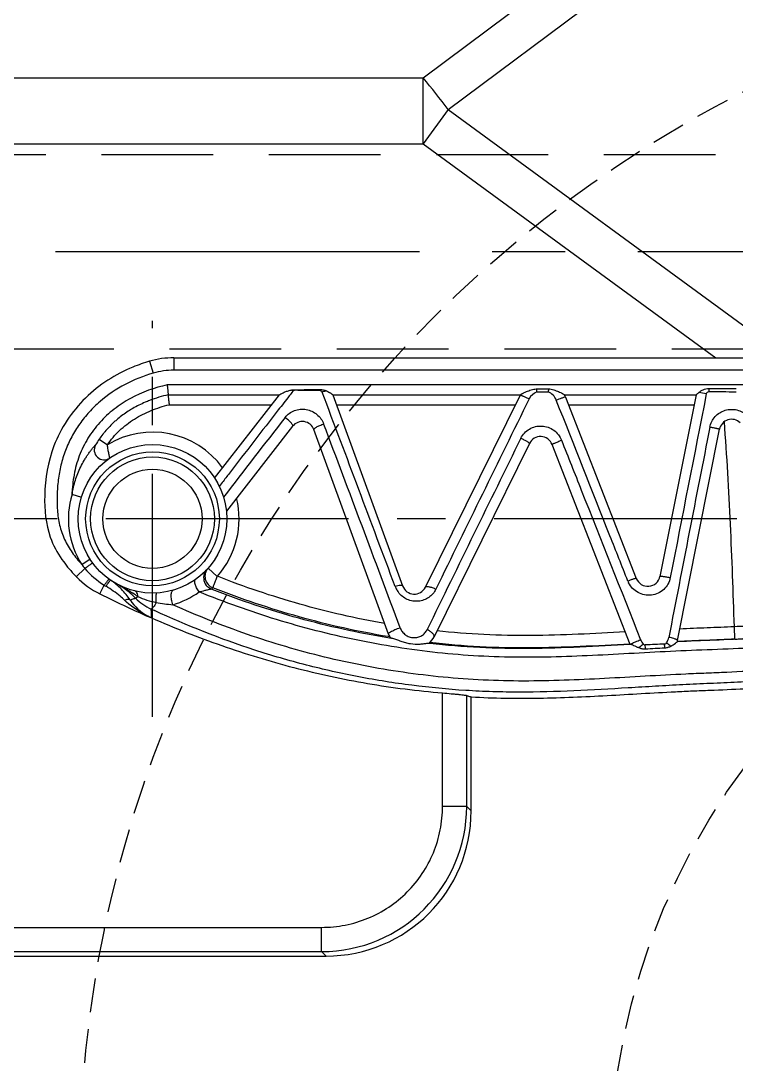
# Model space of a CAD drawing. Header units: millimetres. Extents: x 29875 to 31218, y -21313 to -20364.
# Drawn here: x 30922.13 to 30951.6, y -20612.69 to -20569.74 of the extents above; entities that cross this region are included whole.
import ezdxf

# ---------------------------------------------------------------- set-up
doc = ezdxf.new("R2010")
doc.units = ezdxf.units.MM
doc.header["$LTSCALE"] = 8
doc.linetypes.add('CENTER', pattern=[2, 1.25, -0.25, 0.25, -0.25])
doc.linetypes.add('HIDDEN', pattern=[0.375, 0.25, -0.125])
for name, color, linetype in [('Cav-cor', 30, 'Continuous'), ('CL', 1, 'Continuous'), ('WT', 4, 'Continuous')]:
    doc.layers.add(name, color=color, linetype=linetype)

msp = doc.modelspace()

# ---------------------------------------------------------------- linework, layer by layer
at = {"color": 8, "linetype": 'HIDDEN', "ltscale": 0.7}
for radius in [50, 28.15]:
    msp.add_circle((30974.553, -20617.239), radius, dxfattribs=at)
at = {"layer": 'Cav-cor', "color": 241}
for p, q in [((30938.712, -20572.08), (30951.173, -20562.769)), ((30939.738, -20573.39), (30953.257, -20563.288)), ((30912.392, -20572.08), (30938.712, -20572.08)), ((30938.712, -20574.793), (30938.712, -20572.08)), ((30939.738, -20573.39), (30938.712, -20574.793)), ((30939.738, -20573.39), (30953.695, -20583.595)), ((30911.425, -20574.793), (30938.712, -20574.793)), ((30938.712, -20574.793), (30950.769, -20583.609)), ((30927.436, -20583.751), (30927.579, -20584.24)), ((30928.434, -20583.609), (30928.434, -20584.119)), ((30928.434, -20583.609), (30953.359, -20583.609)), ((30953.359, -20584.119), (30928.434, -20584.119)), ((30953.359, -20584.725), (30928.16, -20584.725)), ((30933.416, -20584.924), (30933.417, -20584.948)), ((30934.445, -20584.916), (30934.445, -20584.958)), ((30943.364, -20584.885), (30943.877, -20584.884)), ((30943.389, -20585.01), (30943.851, -20585.011)), ((30950.473, -20584.874), (30950.473, -20585.016)), ((30950.473, -20584.874), (30951.603, -20584.874)), ((30928.194, -20585.135), (30932.782, -20585.135)), ((30928.238, -20585.543), (30932.464, -20585.543)), ((30930.112, -20588.561), (30932.782, -20585.135)), ((30934.987, -20585.135), (30937.859, -20593.004)), ((30934.987, -20585.135), (30942.712, -20585.135)), ((30935.136, -20585.543), (30942.51, -20585.543)), ((30938.796, -20593.055), (30942.712, -20585.135)), ((30944.531, -20585.135), (30949.95, -20585.135)), ((30944.571, -20585.226), (30947.489, -20592.694)), ((30944.695, -20585.543), (30949.869, -20585.543)), ((30949.95, -20585.135), (30948.464, -20592.607)), ((30933.326, -20586.429), (30930.597, -20589.93)), ((30937.281, -20594.99), (30934.207, -20586.567)), ((30949.188, -20595.242), (30950.916, -20586.553)), ((30925.208, -20587.193), (30925.208, -20587.193)), ((30925.358, -20586.959), (30925.693, -20587.191)), ((30943.087, -20587.137), (30939.154, -20595.092)), ((30947.236, -20595.409), (30944.019, -20587.177)), ((30924.235, -20589.227), (30924.626, -20589.346)), ((30924.635, -20592.113), (30924.978, -20591.892)), ((30924.414, -20592.623), (30924.767, -20592.28)), ((30930.223, -20592.608), (30929.842, -20592.269)), ((30924.414, -20592.623), (30924.417, -20592.625)), ((30925.387, -20593.331), (30925.564, -20592.973)), ((30930.014, -20593.153), (30929.984, -20593.142)), ((30927.413, -20594.277), (30927.509, -20594.319)), ((30951.553, -20595.194), (30951.529, -20594.684)), ((30937.321, -20595.147), (30937.253, -20595.136)), ((30937.329, -20595.101), (30937.262, -20595.09)), ((30937.353, -20595.152), (30937.321, -20595.147)), ((30938.954, -20595.37), (30938.931, -20595.368)), ((30938.948, -20595.369), (30938.931, -20595.368)), ((30938.984, -20595.374), (30938.954, -20595.37)), ((30947.25, -20595.41), (30947.236, -20595.411)), ((30939.504, -20602.079), (30939.504, -20597.407)), ((30940.5, -20602.079), (30940.5, -20597.511)), ((30940.683, -20602.261), (30940.683, -20597.57)), ((30940.5, -20602.079), (30939.504, -20602.079)), ((30940.5, -20602.079), (30940.683, -20602.261)), ((30917.402, -20607.06), (30934.523, -20607.06)), ((30934.523, -20608.056), (30934.523, -20607.06)), ((30917.22, -20608.239), (30934.705, -20608.239)), ((30917.402, -20608.056), (30934.523, -20608.056)), ((30934.523, -20608.056), (30934.705, -20608.239))]:
    msp.add_line(p, q, dxfattribs=at)
for radius in [3.06, 2.754, 2.55, 2.04]:
    msp.add_circle((30927.553, -20590.239), radius, dxfattribs=at)
for centre, radius, start, end in [((30893.002, -20608.933), 58.716, 37.25307, 38.87686), ((30928.434, -20587.179), 3.57, 90, 106.2209), ((30928.434, -20587.179), 3.06, 90, 106.2209), ((30932.202, -20586.53), 1.916, 53.6827, 56.281), ((29118.223, -21272.753), 1942.16, 20.486338, 20.73858), ((30943.614, -20585.57), 0.603, 111.9275, 153.7103), ((30943.617, -20585.583), 0.618, 21.6436, 67.7983), ((33096.441, -21009.989), 2187.725, 168.801069, 169.002823), ((30944.728, -20613.282), 28.744, 78.6746, 79.2966), ((30950.473, -20585.118), 0.102, 89.8534, 168.7879), ((30949.732, -21116.135), 531.12, 89.79828, 89.92011), ((30929.186, -20589.935), 4.894, 113.29, 119.9553), ((30929.285, -20590.155), 5.135, 111.1275, 113.3265), ((30929.361, -20590.361), 5.355, 102.5952, 111.0984), ((32755.88, -21479.905), 2021.529, 153.734106, 153.981415), ((30943.621, -20585.597), 1.02, 21.34, 26.9212), ((30928.941, -20589.531), 4.421, 122.7245, 129.6243), ((30929.065, -20589.719), 4.646, 119.9898, 122.7573), ((31308.357, -20878.476), 476.21, 142.07079, 142.46684), ((30928.747, -20589.3), 4.119, 131.6867, 140.1505), ((30928.825, -20589.387), 4.236, 129.6605, 131.6989), ((31323.977, -20890.649), 495.601, 142.07896, 142.55886), ((30933.728, -20586.742), 0.51, 20.05, 142.07), ((29292.202, -21207.699), 1756.014, 20.430482, 20.723025), ((30951.416, -20586.652), 0.51, 45.7, 168.75), ((30928.722, -20589.28), 4.087, 141.8913, 145.4056), ((30928.738, -20589.292), 4.107, 140.154, 141.8932), ((30927.553, -20590.239), 3.57, 36.0076, 121.3831), ((32814.781, -20955.091), 1900.357, 168.815112, 169.080896), ((30925.559, -20587.401), 0.408, 149.343, 305.0889), ((30928.682, -20589.253), 4.039, 145.4034, 149.3383), ((32672.07, -21438.964), 1927.846, 153.770647, 154.03125), ((30943.544, -20587.363), 0.51, 21.34, 153.69), ((30927.553, -20590.239), 3.468, 163.0342, 212.7137), ((30927.553, -20590.239), 3.57, 318.4637, 13.7874), ((30928.024, -20589.566), 4.239, 216.9173, 219.7904), ((30927.299, -20590.171), 3.296, 219.7807, 238.2367), ((30930.224, -20592.607), 0.51, 138.4428, 248.686), ((30926.974, -20590.131), 3.572, 224.2899, 243.6552), ((30930.17, -20592.667), 0.51, 159.4677, 226.3276), ((30947.997, -20592.462), 0.921, 201.6433, 206.2101), ((30947.964, -20592.508), 0.51, 201.34, 348.75), ((30928.592, -20588.053), 5.777, 238.3895, 239.2307), ((30927.374, -20590.298), 3.622, 286.3129, 305.416), ((30927.396, -20590.719), 3.545, 316.8871, 318.1886), ((30938.427, -20592.702), 0.933, 200.4966, 206.9464), ((30938.431, -20592.699), 0.938, 206.9581, 217.1081), ((30938.338, -20592.829), 0.51, 200.05, 333.69), ((30947.079, -20549.545), 48.865, 243.6482, 245.0897), ((30928.347, -20592.438), 2.059, 213.6071, 241.1622), ((30924.455, -20595.866), 3.367, 46.4293, 48.2269), ((30924.418, -20595.905), 3.421, 44.5405, 46.4293), ((30928.401, -20591.982), 2.169, 224.5982, 245.4109), ((30928.164, -20590.987), 2.733, 243.6679, 260.2974), ((30928.777, -20588.363), 5.425, 258.5838, 265.9173), ((30945.995, -20551.874), 46.296, 245.0921, 246.3358), ((30944.516, -20557.448), 40.278, 245.0074, 245.2222), ((30938.239, -20594.64), 1.02, 200.05, 209.8063), ((30938.239, -20594.64), 1.02, 314.4618, 333.69), ((30961.281, -20610.82), 20.501, 131.2079, 131.871), ((30961.045, -20860.733), 265.629, 92.67389, 92.84575), ((30944.633, -20595.66), 3.232, 0.9574, 4.0647), ((30945.159, -20595.621), 3.502, 0.9314, 3.7391), ((30947.828, -20593.63), 2.148, 300.1293, 306.3306), ((30948.187, -20595.043), 1.02, 345.1447, 348.75), ((30949.887, -20558.123), 37.108, 272.5732, 273.6636), ((30960.971, -20836.169), 240.92, 92.92917, 93.11853), ((30934.521, -20602.077), 5.978, 270.0138, 359.9862)]:
    msp.add_arc(centre, radius, start, end, dxfattribs=at)
msp.add_ellipse((30934.66, -20602.216), major_axis=(4.275, -4.275), ratio=0.992433, start_param=-0.7816, end_param=0.7816, dxfattribs=at)
for points, knots in [([(30966.608, -20570.77), (30966.672, -20571.344), (30966.766, -20572.495), (30966.8, -20574.227), (30966.736, -20575.958), (30966.523, -20578.258), (30966.111, -20580.535), (30965.51, -20582.765), (30964.962, -20584.409), (30964.316, -20586.017), (30963.326, -20588.102), (30962.112, -20590.081), (30960.61, -20591.838), (30959.336, -20593.017), (30957.928, -20594.03), (30956.637, -20594.689), (30955.546, -20595.068), (30954.705, -20595.274), (30953.851, -20595.414), (30952.705, -20595.537), (30951.268, -20595.605), (30949.544, -20595.664), (30947.826, -20595.754), (30946.112, -20595.85), (30944.402, -20595.925), (30942.695, -20595.953), (30940.991, -20595.903), (30939.296, -20595.764), (30937.613, -20595.541), (30935.388, -20595.139), (30932.649, -20594.435), (30930.52, -20593.674), (30929.473, -20593.25)], [0, 0, 0, 0, 0.031464, 0.062928, 0.094391, 0.125854, 0.188756, 0.220222, 0.251687, 0.283153, 0.314617, 0.377481, 0.408939, 0.440392, 0.471837, 0.50326, 0.518978, 0.534693, 0.550404, 0.56611, 0.597496, 0.628835, 0.660105, 0.691294, 0.722397, 0.753415, 0.78436, 0.815246, 0.846086, 0.876891, 0.938435, 1, 1, 1, 1]), ([(30967.563, -20574.609), (30967.537, -20575.737), (30967.363, -20577.991), (30966.853, -20580.77), (30966.271, -20582.951), (30965.746, -20584.56), (30965.131, -20586.138), (30964.194, -20588.191), (30963.061, -20590.153), (30961.674, -20591.936), (30960.5, -20593.159), (30959.197, -20594.244), (30957.769, -20595.159), (30956.48, -20595.742), (30955.4, -20596.069), (30954.299, -20596.308), (30952.9, -20596.478), (30951.495, -20596.552), (30950.373, -20596.596), (30949.252, -20596.643), (30947.855, -20596.721), (30946.182, -20596.818), (30944.513, -20596.896), (30942.847, -20596.929), (30940.632, -20596.88), (30937.879, -20596.611), (30934.626, -20595.98), (30931.449, -20595.045), (30929.398, -20594.227), (30928.391, -20593.775)], [0, 0, 0, 0, 0.062999, 0.125991, 0.157498, 0.189003, 0.220508, 0.252013, 0.314971, 0.346471, 0.377967, 0.409458, 0.440938, 0.472396, 0.488131, 0.503861, 0.535294, 0.566697, 0.58238, 0.598047, 0.629325, 0.660518, 0.691624, 0.722643, 0.753587, 0.815288, 0.876848, 0.938381, 1, 1, 1, 1]), ([(30927.436, -20583.751), (30927.201, -20583.819), (30926.23, -20584.159), (30924.672, -20585.15), (30923.376, -20587.098), (30923.033, -20589.155), (30923.182, -20590.809), (30923.623, -20591.626), (30923.823, -20591.914)], [0, 0, 0, 0, 0.070791, 0.297529, 0.527961, 0.729836, 0.89861, 1, 1, 1, 1]), ([(30927.579, -20584.24), (30927.18, -20584.357), (30926.402, -20584.668), (30925.532, -20585.254), (30924.935, -20585.835), (30924.543, -20586.323), (30924.213, -20586.854), (30923.953, -20587.423), (30923.77, -20588.021), (30923.659, -20588.636), (30923.613, -20589.259), (30923.622, -20589.884), (30923.694, -20590.4), (30923.808, -20590.801), (30923.966, -20591.186), (30924.232, -20591.636), (30924.495, -20591.959), (30924.635, -20592.113)], [0, 0, 0, 0, 0.124998, 0.249932, 0.312489, 0.375028, 0.437565, 0.500078, 0.562589, 0.625091, 0.687591, 0.750084, 0.812549, 0.843803, 0.875057, 0.937513, 1, 1, 1, 1]), ([(30928.16, -20584.725), (30927.635, -20584.838), (30926.861, -20585.115), (30925.957, -20585.706), (30925.361, -20586.258), (30924.874, -20586.908), (30924.574, -20587.516), (30924.406, -20588.028), (30924.287, -20588.554), (30924.246, -20588.958), (30924.236, -20589.227)], [0, 0, 0, 0, 0.249631, 0.374741, 0.499833, 0.62489, 0.749898, 0.812459, 0.874998, 1, 1, 1, 1]), ([(30928.157, -20584.725), (30928.16, -20584.752), (30928.166, -20584.803), (30928.175, -20584.878), (30928.182, -20584.948), (30928.188, -20585.008), (30928.192, -20585.053), (30928.196, -20585.083), (30928.198, -20585.1), (30928.2, -20585.113), (30928.202, -20585.124), (30928.203, -20585.129), (30928.203, -20585.133), (30928.202, -20585.133)], [0, 0, 0, 0, 0.192964, 0.379493, 0.551482, 0.702535, 0.826981, 0.877815, 0.920379, 0.954209, 0.978922, 0.994135, 1, 1, 1, 1]), ([(30933.337, -20584.986), (30933.287, -20585.051), (30933.086, -20585.307), (30932.886, -20585.564), (30932.736, -20585.756)], [0, 0, 0, 0, 0.251007, 1, 1, 1, 1]), ([(30932.786, -20585.13), (30932.788, -20585.127), (30932.796, -20585.122), (30932.81, -20585.112), (30932.83, -20585.101), (30932.864, -20585.082), (30932.913, -20585.058), (30932.976, -20585.03), (30933.044, -20585.002), (30933.14, -20584.968), (30933.215, -20584.946), (30933.266, -20584.936)], [0, 0, 0, 0, 0.020054, 0.054216, 0.099454, 0.153047, 0.275961, 0.411311, 0.553629, 0.70009, 1, 1, 1, 1]), ([(30933.417, -20584.948), (30933.401, -20584.948), (30933.371, -20584.955), (30933.346, -20584.974), (30933.337, -20584.986)], [0, 0, 0, 0, 0.502495, 1, 1, 1, 1]), ([(30934.445, -20584.917), (30934.494, -20584.916), (30934.59, -20584.922), (30934.682, -20584.952), (30934.725, -20584.972)], [0, 0, 0, 0, 0.505204, 1, 1, 1, 1]), ([(30934.542, -20585.025), (30934.535, -20585.006), (30934.508, -20584.971), (30934.466, -20584.958), (30934.445, -20584.958)], [0, 0, 0, 0, 0.497333, 1, 1, 1, 1]), ([(30934.725, -20584.972), (30934.71, -20584.975), (30934.649, -20584.99), (30934.588, -20585.009), (30934.542, -20585.025)], [0, 0, 0, 0, 0.233493, 1, 1, 1, 1]), ([(30934.725, -20584.972), (30934.757, -20584.986), (30934.803, -20585.01), (30934.861, -20585.045), (30934.9, -20585.069), (30934.933, -20585.091), (30934.957, -20585.108), (30934.971, -20585.119), (30934.979, -20585.125), (30934.984, -20585.129), (30934.986, -20585.132), (30934.987, -20585.133)], [0, 0, 0, 0, 0.344563, 0.505812, 0.654947, 0.787098, 0.894558, 0.936025, 0.967922, 0.989469, 1, 1, 1, 1]), ([(30942.713, -20585.133), (30942.713, -20585.133), (30942.715, -20585.132), (30942.719, -20585.128), (30942.726, -20585.124), (30942.739, -20585.115), (30942.761, -20585.102), (30942.793, -20585.084), (30942.829, -20585.064), (30942.884, -20585.035), (30942.959, -20585), (30943.054, -20584.962), (30943.189, -20584.918), (30943.294, -20584.896), (30943.364, -20584.885)], [0, 0, 0, 0, 0.002695, 0.009925, 0.021427, 0.03694, 0.078704, 0.13162, 0.191838, 0.257042, 0.397022, 0.544182, 0.694781, 1, 1, 1, 1]), ([(30943.364, -20584.885), (30943.368, -20584.906), (30943.373, -20584.948), (30943.385, -20584.989), (30943.389, -20585.01)], [0, 0, 0, 0, 0.491983, 1, 1, 1, 1]), ([(30943.877, -20584.884), (30943.873, -20584.905), (30943.867, -20584.948), (30943.856, -20584.99), (30943.852, -20585.011)], [0, 0, 0, 0, 0.4919, 1, 1, 1, 1]), ([(30943.877, -20584.884), (30943.947, -20584.895), (30944.052, -20584.917), (30944.187, -20584.962), (30944.282, -20585), (30944.357, -20585.035), (30944.412, -20585.064), (30944.449, -20585.084), (30944.48, -20585.102), (30944.502, -20585.115), (30944.516, -20585.124), (30944.523, -20585.128), (30944.527, -20585.132), (30944.529, -20585.133), (30944.53, -20585.133)], [0, 0, 0, 0, 0.305, 0.455474, 0.602485, 0.742333, 0.807495, 0.867677, 0.920614, 0.962558, 0.97823, 0.989897, 0.997254, 1, 1, 1, 1]), ([(30949.951, -20585.133), (30949.951, -20585.132), (30949.955, -20585.13), (30949.961, -20585.124), (30949.972, -20585.116), (30949.986, -20585.104), (30950.003, -20585.09), (30950.03, -20585.068), (30950.052, -20585.05), (30950.067, -20585.038)], [0, 0, 0, 0, 0.02204, 0.081866, 0.175409, 0.298397, 0.446378, 0.615008, 1, 1, 1, 1]), ([(30950.067, -20585.038), (30950.122, -20584.994), (30950.246, -20584.91), (30950.396, -20584.874), (30950.473, -20584.874)], [0, 0, 0, 0, 0.478814, 1, 1, 1, 1]), ([(30925.693, -20587.191), (30925.84, -20586.979), (30926.179, -20586.584), (30926.798, -20586.11), (30927.492, -20585.759), (30927.987, -20585.602), (30928.238, -20585.543)], [0, 0, 0, 0, 0.249867, 0.499822, 0.749867, 1, 1, 1, 1]), ([(30928.194, -20585.135), (30928.193, -20585.135), (30928.193, -20585.139), (30928.194, -20585.145), (30928.195, -20585.155), (30928.197, -20585.168), (30928.2, -20585.186), (30928.203, -20585.215), (30928.207, -20585.26), (30928.214, -20585.321), (30928.222, -20585.39), (30928.231, -20585.465), (30928.237, -20585.517), (30928.24, -20585.543)], [0, 0, 0, 0, 0.005899, 0.021078, 0.045736, 0.079532, 0.122094, 0.172948, 0.297452, 0.448548, 0.620555, 0.807065, 1, 1, 1, 1]), ([(30942.707, -20585.145), (30942.707, -20585.144), (30942.711, -20585.144), (30942.716, -20585.145), (30942.726, -20585.147), (30942.745, -20585.153), (30942.776, -20585.165), (30942.802, -20585.176), (30942.817, -20585.183)], [0, 0, 0, 0, 0.0238, 0.075182, 0.156893, 0.268986, 0.581168, 1, 1, 1, 1]), ([(30942.817, -20585.183), (30942.836, -20585.191), (30942.922, -20585.229), (30943.007, -20585.27), (30943.073, -20585.302)], [0, 0, 0, 0, 0.213431, 1, 1, 1, 1]), ([(30944.458, -20585.257), (30944.439, -20585.263), (30944.35, -20585.295), (30944.261, -20585.328), (30944.192, -20585.355)], [0, 0, 0, 0, 0.213567, 1, 1, 1, 1]), ([(30947.141, -20592.802), (30946.895, -20592.182), (30945.911, -20589.7), (30944.928, -20587.217), (30944.192, -20585.355)], [0, 0, 0, 0, 0.249897, 1, 1, 1, 1]), ([(30944.54, -20585.231), (30944.535, -20585.232), (30944.507, -20585.24), (30944.48, -20585.249), (30944.458, -20585.257)], [0, 0, 0, 0, 0.193989, 1, 1, 1, 1]), ([(30944.571, -20585.226), (30944.571, -20585.225), (30944.567, -20585.225), (30944.562, -20585.226), (30944.552, -20585.228), (30944.545, -20585.229), (30944.54, -20585.231)], [0, 0, 0, 0, 0.081595, 0.271964, 0.578289, 1, 1, 1, 1]), ([(30933.018, -20586.065), (30933.067, -20586.002), (30933.184, -20585.888), (30933.4, -20585.771), (30933.641, -20585.716), (30933.888, -20585.727), (30934.125, -20585.802), (30934.333, -20585.934), (30934.5, -20586.113), (30934.577, -20586.257), (30934.605, -20586.332)], [0, 0, 0, 0, 0.12314, 0.247842, 0.373658, 0.499927, 0.626022, 0.751514, 0.876194, 1, 1, 1, 1]), ([(30950.518, -20586.468), (30950.534, -20586.387), (30950.588, -20586.23), (30950.728, -20586.025), (30950.918, -20585.865), (30951.143, -20585.761), (30951.389, -20585.72), (30951.636, -20585.746), (30951.867, -20585.836), (30952, -20585.935), (30952.059, -20585.993)], [0, 0, 0, 0, 0.124917, 0.249886, 0.374914, 0.499986, 0.625055, 0.750082, 0.875062, 1, 1, 1, 1]), ([(30933.326, -20586.429), (30933.337, -20586.414), (30933.324, -20586.372), (30933.297, -20586.328), (30933.259, -20586.279), (30933.21, -20586.227), (30933.131, -20586.152), (30933.065, -20586.098), (30933.018, -20586.065)], [0, 0, 0, 0, 0.112404, 0.21037, 0.335296, 0.483093, 0.647983, 1, 1, 1, 1]), ([(30934.207, -20586.567), (30934.205, -20586.561), (30934.21, -20586.542), (30934.232, -20586.518), (30934.267, -20586.49), (30934.316, -20586.458), (30934.378, -20586.425), (30934.474, -20586.38), (30934.552, -20586.35), (30934.605, -20586.332)], [0, 0, 0, 0, 0.041878, 0.108328, 0.204693, 0.328972, 0.476977, 0.642944, 1, 1, 1, 1]), ([(30951.529, -20594.684), (30951.485, -20593.276), (30951.38, -20590.459), (30951.223, -20587.644), (30951.117, -20586.239)], [0, 0, 0, 0, 0.500003, 1, 1, 1, 1]), ([(30942.73, -20586.923), (30942.769, -20586.844), (30942.871, -20586.697), (30943.08, -20586.53), (30943.328, -20586.431), (30943.595, -20586.407), (30943.857, -20586.459), (30944.094, -20586.582), (30944.286, -20586.767), (30944.375, -20586.922), (30944.407, -20587.003)], [0, 0, 0, 0, 0.12489, 0.249963, 0.375101, 0.500248, 0.625338, 0.750338, 0.87523, 1, 1, 1, 1]), ([(30950.916, -20586.553), (30950.916, -20586.552), (30950.912, -20586.551), (30950.908, -20586.549), (30950.898, -20586.547), (30950.885, -20586.544), (30950.869, -20586.54), (30950.84, -20586.534), (30950.797, -20586.525), (30950.737, -20586.512), (30950.669, -20586.498), (30950.595, -20586.483), (30950.544, -20586.473), (30950.518, -20586.468)], [0, 0, 0, 0, 0.005029, 0.019501, 0.043331, 0.076354, 0.118334, 0.168792, 0.292994, 0.444379, 0.617273, 0.805255, 1, 1, 1, 1]), ([(30924.236, -20589.227), (30924.252, -20589.129), (30924.292, -20588.934), (30924.373, -20588.647), (30924.473, -20588.366), (30924.593, -20588.095), (30924.71, -20587.877), (30924.813, -20587.71), (30924.893, -20587.588), (30924.978, -20587.471), (30925.05, -20587.378), (30925.108, -20587.307), (30925.144, -20587.265), (30925.17, -20587.236), (30925.189, -20587.213), (30925.196, -20587.207), (30925.209, -20587.19), (30925.208, -20587.193)], [0, 0, 0, 0, 0.130492, 0.260944, 0.391265, 0.521288, 0.650741, 0.715113, 0.779067, 0.842323, 0.904217, 0.934134, 0.962554, 0.975688, 0.987388, 0.996306, 1, 1, 1, 1]), ([(30925.794, -20587.735), (30925.793, -20587.735), (30925.793, -20587.733), (30925.792, -20587.732), (30925.79, -20587.729), (30925.787, -20587.722), (30925.784, -20587.71), (30925.781, -20587.691), (30925.777, -20587.666), (30925.77, -20587.625), (30925.755, -20587.565), (30925.739, -20587.483), (30925.723, -20587.391), (30925.707, -20587.293), (30925.698, -20587.225), (30925.693, -20587.191)], [0, 0, 0, 0, 0.001243, 0.004948, 0.011102, 0.019732, 0.044697, 0.080441, 0.126026, 0.179843, 0.307712, 0.459813, 0.630418, 0.812393, 1, 1, 1, 1]), ([(30943.087, -20587.137), (30943.089, -20587.134), (30943.079, -20587.122), (30943.062, -20587.108), (30943.029, -20587.086), (30942.986, -20587.059), (30942.932, -20587.028), (30942.846, -20586.981), (30942.778, -20586.946), (30942.73, -20586.923)], [0, 0, 0, 0, 0.024899, 0.083461, 0.176438, 0.300434, 0.450964, 0.622356, 1, 1, 1, 1]), ([(30944.019, -20587.177), (30944.019, -20587.176), (30944.022, -20587.173), (30944.026, -20587.17), (30944.036, -20587.164), (30944.054, -20587.154), (30944.086, -20587.138), (30944.134, -20587.116), (30944.193, -20587.09), (30944.284, -20587.052), (30944.357, -20587.023), (30944.407, -20587.003)], [0, 0, 0, 0, 0.006916, 0.02223, 0.046664, 0.080199, 0.173505, 0.298302, 0.449805, 0.622065, 1, 1, 1, 1]), ([(30944.407, -20587.003), (30944.678, -20587.688), (30945.763, -20590.426), (30946.849, -20593.163), (30947.663, -20595.215)], [0, 0, 0, 0, 0.250135, 1, 1, 1, 1]), ([(30930.722, -20588.359), (30930.687, -20588.405), (30930.548, -20588.586), (30930.409, -20588.767), (30930.305, -20588.902)], [0, 0, 0, 0, 0.25204, 1, 1, 1, 1]), ([(30923.823, -20591.914), (30923.97, -20592.125), (30924.167, -20592.365), (30924.382, -20592.59), (30924.417, -20592.625)], [0, 0, 0, 0, 0.840264, 1, 1, 1, 1]), ([(30924.767, -20592.28), (30924.787, -20592.264), (30924.828, -20592.234), (30924.887, -20592.191), (30924.942, -20592.152), (30924.989, -20592.117), (30925.024, -20592.092), (30925.046, -20592.076), (30925.06, -20592.066), (30925.07, -20592.059), (30925.078, -20592.053), (30925.082, -20592.051), (30925.085, -20592.048), (30925.085, -20592.048)], [0, 0, 0, 0, 0.196543, 0.385294, 0.558225, 0.709181, 0.832737, 0.882858, 0.924521, 0.95727, 0.980878, 0.995174, 1, 1, 1, 1]), ([(30925.564, -20592.973), (30925.589, -20592.939), (30925.626, -20592.89), (30925.672, -20592.829), (30925.701, -20592.791), (30925.725, -20592.761), (30925.742, -20592.742), (30925.752, -20592.73), (30925.758, -20592.725), (30925.761, -20592.722), (30925.763, -20592.721), (30925.764, -20592.721)], [0, 0, 0, 0, 0.395921, 0.568707, 0.716973, 0.836986, 0.925292, 0.956829, 0.979747, 0.993978, 1, 1, 1, 1]), ([(30925.637, -20593.017), (30925.659, -20592.985), (30925.7, -20592.927), (30925.754, -20592.852), (30925.791, -20592.802), (30925.812, -20592.777), (30925.82, -20592.768), (30925.823, -20592.766)], [0, 0, 0, 0, 0.369929, 0.678399, 0.894761, 0.961971, 1, 1, 1, 1]), ([(30926.632, -20593.578), (30926.526, -20593.42), (30926.282, -20593.121), (30925.985, -20592.874), (30925.826, -20592.765)], [0, 0, 0, 0, 0.495033, 1, 1, 1, 1]), ([(30961.685, -20592.477), (30961.177, -20593.037), (30960.084, -20594.088), (30958.223, -20595.398), (30956.495, -20596.193), (30955.034, -20596.585), (30953.545, -20596.842), (30952.039, -20596.954), (30950.534, -20597.019), (30949.406, -20597.069), (30948.282, -20597.133), (30946.786, -20597.224), (30944.922, -20597.332), (30943.058, -20597.384), (30941.57, -20597.364), (30940.088, -20597.294), (30938.244, -20597.118), (30936.051, -20596.768), (30933.886, -20596.283), (30931.046, -20595.457), (30928.978, -20594.638), (30927.635, -20594.018)], [0, 0, 0, 0, 0.063239, 0.12645, 0.189602, 0.221203, 0.252795, 0.315907, 0.347423, 0.378897, 0.41032, 0.441689, 0.504254, 0.566592, 0.597688, 0.628743, 0.690738, 0.752623, 0.814447, 0.876262, 1, 1, 1, 1]), ([(30929.473, -20593.25), (30929.435, -20593.197), (30929.385, -20593.116), (30929.334, -20593.006), (30929.308, -20592.931), (30929.293, -20592.864), (30929.29, -20592.808), (30929.299, -20592.762), (30929.316, -20592.739), (30929.326, -20592.732)], [0, 0, 0, 0, 0.341823, 0.498521, 0.638888, 0.759344, 0.858096, 0.93611, 1, 1, 1, 1]), ([(30930.038, -20593.083), (30930.037, -20593.082), (30930.039, -20593.077), (30930.042, -20593.071), (30930.048, -20593.059), (30930.054, -20593.043), (30930.062, -20593.023), (30930.075, -20592.988), (30930.095, -20592.936), (30930.123, -20592.866), (30930.154, -20592.785), (30930.189, -20592.698), (30930.212, -20592.638), (30930.223, -20592.608)], [0, 0, 0, 0, 0.006618, 0.022376, 0.047331, 0.08125, 0.123808, 0.174606, 0.299054, 0.449788, 0.621258, 0.807233, 1, 1, 1, 1]), ([(30937.12, -20594.548), (30935.942, -20594.344), (30934.19, -20593.944), (30931.905, -20593.235), (30930.782, -20592.823), (30930.225, -20592.606)], [0, 0, 0, 0, 0.499907, 0.749951, 1, 1, 1, 1]), ([(30940.683, -20597.57), (30941.149, -20597.597), (30942.084, -20597.631), (30943.485, -20597.628), (30944.886, -20597.585), (30946.288, -20597.515), (30947.693, -20597.433), (30948.868, -20597.367), (30949.811, -20597.322), (30950.758, -20597.285), (30951.94, -20597.24), (30953.35, -20597.142), (30954.743, -20596.956), (30956.108, -20596.635), (30957.422, -20596.133), (30958.675, -20595.472), (30960.252, -20594.409), (30961.315, -20593.44), (30961.963, -20592.741)], [0, 0, 0, 0, 0.062139, 0.124151, 0.186176, 0.24832, 0.310655, 0.373236, 0.404637, 0.436113, 0.499096, 0.561771, 0.623897, 0.685638, 0.74763, 0.810229, 0.873379, 1, 1, 1, 1]), ([(30947.489, -20592.694), (30947.488, -20592.691), (30947.475, -20592.692), (30947.457, -20592.695), (30947.424, -20592.704), (30947.382, -20592.716), (30947.331, -20592.733), (30947.249, -20592.761), (30947.185, -20592.785), (30947.141, -20592.802)], [0, 0, 0, 0, 0.022657, 0.079026, 0.169244, 0.290944, 0.440131, 0.612453, 1, 1, 1, 1]), ([(30948.89, -20592.657), (30948.872, -20592.75), (30948.806, -20592.931), (30948.629, -20593.158), (30948.39, -20593.318), (30948.112, -20593.396), (30947.824, -20593.385), (30947.553, -20593.287), (30947.324, -20593.112), (30947.213, -20592.954), (30947.171, -20592.869)], [0, 0, 0, 0, 0.124943, 0.249701, 0.374399, 0.499162, 0.624128, 0.749325, 0.874645, 1, 1, 1, 1]), ([(30948.464, -20592.607), (30948.465, -20592.604), (30948.48, -20592.601), (30948.503, -20592.6), (30948.544, -20592.603), (30948.596, -20592.608), (30948.661, -20592.617), (30948.76, -20592.632), (30948.837, -20592.647), (30948.89, -20592.657)], [0, 0, 0, 0, 0.024997, 0.083993, 0.177619, 0.302286, 0.453294, 0.624718, 1, 1, 1, 1]), ([(30926.396, -20593.587), (30926.34, -20593.533), (30926.103, -20593.321), (30925.842, -20593.139), (30925.637, -20593.017)], [0, 0, 0, 0, 0.247678, 1, 1, 1, 1]), ([(30926.698, -20593.355), (30926.652, -20593.314), (30926.464, -20593.155), (30926.258, -20593.017), (30926.096, -20592.93)], [0, 0, 0, 0, 0.251325, 1, 1, 1, 1]), ([(30926.952, -20593.437), (30926.812, -20593.349), (30926.53, -20593.173), (30926.242, -20593.009), (30926.096, -20592.93)], [0, 0, 0, 0, 0.498884, 1, 1, 1, 1]), ([(30926.888, -20593.249), (30926.884, -20593.244), (30926.868, -20593.228), (30926.847, -20593.216), (30926.831, -20593.212)], [0, 0, 0, 0, 0.269988, 1, 1, 1, 1]), ([(30926.952, -20593.437), (30926.948, -20593.399), (30926.937, -20593.333), (30926.907, -20593.271), (30926.888, -20593.249)], [0, 0, 0, 0, 0.562856, 1, 1, 1, 1]), ([(30928.391, -20593.775), (30928.368, -20593.707), (30928.342, -20593.606), (30928.325, -20593.473), (30928.321, -20593.384), (30928.327, -20593.307), (30928.342, -20593.245), (30928.367, -20593.199), (30928.393, -20593.181), (30928.405, -20593.177)], [0, 0, 0, 0, 0.336465, 0.494111, 0.636519, 0.759157, 0.859383, 0.937462, 1, 1, 1, 1]), ([(30929.773, -20593.179), (30929.75, -20593.185), (30929.651, -20593.211), (30929.55, -20593.235), (30929.473, -20593.25)], [0, 0, 0, 0, 0.230832, 1, 1, 1, 1]), ([(30929.984, -20593.142), (30929.973, -20593.139), (30929.945, -20593.14), (30929.899, -20593.148), (30929.839, -20593.162), (30929.796, -20593.173), (30929.773, -20593.179)], [0, 0, 0, 0, 0.152569, 0.379624, 0.66665, 1, 1, 1, 1]), ([(30937.253, -20595.136), (30936.017, -20594.934), (30933.564, -20594.397), (30931.182, -20593.604), (30930.014, -20593.153)], [0, 0, 0, 0, 0.50002, 1, 1, 1, 1]), ([(30937.262, -20595.09), (30936.028, -20594.884), (30933.58, -20594.338), (30931.204, -20593.537), (30930.038, -20593.083)], [0, 0, 0, 0, 0.499976, 1, 1, 1, 1]), ([(30937.859, -20593.004), (30937.855, -20592.993), (30937.831, -20592.984), (30937.799, -20592.982), (30937.744, -20592.984), (30937.661, -20592.999), (30937.591, -20593.017), (30937.553, -20593.028)], [0, 0, 0, 0, 0.108698, 0.199714, 0.317101, 0.623307, 1, 1, 1, 1]), ([(30939.229, -20593.135), (30939.196, -20593.203), (30939.112, -20593.331), (30938.942, -20593.484), (30938.737, -20593.59), (30938.51, -20593.642), (30938.275, -20593.634), (30938.047, -20593.566), (30937.842, -20593.442), (30937.73, -20593.328), (30937.683, -20593.265)], [0, 0, 0, 0, 0.122115, 0.244232, 0.367072, 0.491246, 0.617062, 0.744334, 0.872332, 1, 1, 1, 1]), ([(30938.796, -20593.055), (30938.804, -20593.038), (30938.843, -20593.025), (30938.894, -20593.025), (30938.95, -20593.032), (30939.013, -20593.048), (30939.109, -20593.079), (30939.181, -20593.111), (30939.229, -20593.135)], [0, 0, 0, 0, 0.124582, 0.222166, 0.34428, 0.488189, 0.649431, 1, 1, 1, 1]), ([(30926.396, -20593.587), (30926.423, -20593.576), (30926.473, -20593.56), (30926.55, -20593.544), (30926.614, -20593.553), (30926.632, -20593.578)], [0, 0, 0, 0, 0.348367, 0.63394, 1, 1, 1, 1]), ([(30927.509, -20594.319), (30927.408, -20594.274), (30927.008, -20594.079), (30926.638, -20593.818), (30926.396, -20593.587)], [0, 0, 0, 0, 0.24852, 1, 1, 1, 1]), ([(30926.632, -20593.578), (30926.639, -20593.575), (30926.668, -20593.563), (30926.742, -20593.535), (30926.811, -20593.516), (30926.856, -20593.505)], [0, 0, 0, 0, 0.092729, 0.403983, 1, 1, 1, 1]), ([(30926.952, -20593.437), (30926.94, -20593.446), (30926.92, -20593.463), (30926.892, -20593.485), (30926.872, -20593.498), (30926.861, -20593.505), (30926.856, -20593.505)], [0, 0, 0, 0, 0.379619, 0.677572, 0.885504, 1, 1, 1, 1]), ([(30927.703, -20593.681), (30927.685, -20593.717), (30927.649, -20593.783), (30927.594, -20593.868), (30927.55, -20593.921), (30927.518, -20593.947), (30927.504, -20593.954), (30927.498, -20593.955)], [0, 0, 0, 0, 0.350518, 0.649772, 0.870116, 0.946188, 1, 1, 1, 1]), ([(30927.703, -20593.681), (30927.702, -20593.63), (30927.7, -20593.537), (30927.703, -20593.428), (30927.708, -20593.36), (30927.714, -20593.326), (30927.719, -20593.305), (30927.726, -20593.294), (30927.73, -20593.294)], [0, 0, 0, 0, 0.392045, 0.708847, 0.827633, 0.915941, 0.972495, 1, 1, 1, 1]), ([(30927.509, -20594.319), (30927.509, -20594.31), (30927.511, -20594.281), (30927.512, -20594.214), (30927.511, -20594.101), (30927.504, -20594.009), (30927.498, -20593.955)], [0, 0, 0, 0, 0.068902, 0.242826, 0.549658, 1, 1, 1, 1]), ([(30927.509, -20594.319), (30928.459, -20594.733), (30930.39, -20595.495), (30933.367, -20596.405), (30936.411, -20597.059), (30938.471, -20597.322), (30939.504, -20597.407)], [0, 0, 0, 0, 0.250008, 0.500007, 0.750005, 1, 1, 1, 1]), ([(30937.281, -20594.99), (30937.276, -20594.976), (30937.296, -20594.948), (30937.327, -20594.92), (30937.351, -20594.903), (30937.365, -20594.894)], [0, 0, 0, 0, 0.334356, 0.625353, 1, 1, 1, 1]), ([(30937.365, -20594.894), (30937.42, -20594.858), (30937.549, -20594.795), (30937.683, -20594.747), (30937.756, -20594.726)], [0, 0, 0, 0, 0.465304, 1, 1, 1, 1]), ([(30937.756, -20594.726), (30937.777, -20594.782), (30937.836, -20594.889), (30937.967, -20595.018), (30938.129, -20595.104), (30938.308, -20595.139), (30938.486, -20595.121), (30938.648, -20595.054), (30938.783, -20594.944), (30938.848, -20594.848), (30938.873, -20594.797)], [0, 0, 0, 0, 0.126968, 0.255608, 0.384258, 0.511294, 0.635891, 0.758234, 0.879204, 1, 1, 1, 1]), ([(30939.154, -20595.092), (30939.162, -20595.075), (30939.156, -20595.036), (30939.129, -20594.994), (30939.081, -20594.937), (30938.996, -20594.868), (30938.917, -20594.82), (30938.873, -20594.797)], [0, 0, 0, 0, 0.137873, 0.236056, 0.356059, 0.65337, 1, 1, 1, 1]), ([(30947.035, -20594.896), (30946.388, -20594.932), (30945.095, -20594.999), (30943.152, -20595.059), (30941.208, -20595.025), (30939.916, -20594.922), (30939.272, -20594.852)], [0, 0, 0, 0, 0.250012, 0.500017, 0.750008, 1, 1, 1, 1]), ([(30951.529, -20594.684), (30951.155, -20594.701), (30950.405, -20594.73), (30949.655, -20594.76), (30949.28, -20594.778)], [0, 0, 0, 0, 0.5, 1, 1, 1, 1]), ([(30952.163, -20594.648), (30952.11, -20594.652), (30951.899, -20594.665), (30951.688, -20594.677), (30951.529, -20594.684)], [0, 0, 0, 0, 0.249137, 1, 1, 1, 1]), ([(30937.458, -20595.168), (30937.444, -20595.166), (30937.419, -20595.161), (30937.39, -20595.156), (30937.372, -20595.152), (30937.363, -20595.15), (30937.358, -20595.148), (30937.355, -20595.148), (30937.354, -20595.147)], [0, 0, 0, 0, 0.404744, 0.719013, 0.835573, 0.922284, 0.97754, 1, 1, 1, 1]), ([(30938.881, -20595.371), (30938.832, -20595.377), (30938.726, -20595.393), (30938.494, -20595.416), (30938.241, -20595.407), (30937.988, -20595.35), (30937.801, -20595.29), (30937.651, -20595.231), (30937.537, -20595.189), (30937.483, -20595.173), (30937.458, -20595.168)], [0, 0, 0, 0, 0.100656, 0.22016, 0.48003, 0.615263, 0.751446, 0.884485, 0.946362, 1, 1, 1, 1]), ([(30938.931, -20595.368), (30938.928, -20595.368), (30938.911, -20595.367), (30938.894, -20595.369), (30938.881, -20595.371)], [0, 0, 0, 0, 0.194469, 1, 1, 1, 1]), ([(30938.954, -20595.368), (30938.953, -20595.369), (30938.951, -20595.368), (30938.949, -20595.369), (30938.948, -20595.369)], [0, 0, 0, 0, 0.296414, 1, 1, 1, 1]), ([(30947.236, -20595.411), (30946.545, -20595.451), (30945.166, -20595.528), (30943.098, -20595.597), (30941.035, -20595.563), (30939.666, -20595.45), (30938.984, -20595.374)], [0, 0, 0, 0, 0.251211, 0.50154, 0.751069, 1, 1, 1, 1]), ([(30947.23, -20595.396), (30946.544, -20595.434), (30945.17, -20595.507), (30943.107, -20595.571), (30941.043, -20595.53), (30939.671, -20595.413), (30938.987, -20595.334)], [0, 0, 0, 0, 0.250013, 0.500018, 0.750008, 1, 1, 1, 1]), ([(30947.25, -20595.41), (30947.247, -20595.41), (30947.242, -20595.41), (30947.237, -20595.41), (30947.236, -20595.41), (30947.236, -20595.409)], [0, 0, 0, 0, 0.72913, 0.921908, 1, 1, 1, 1]), ([(30947.25, -20595.41), (30947.256, -20595.403), (30947.272, -20595.388), (30947.291, -20595.376), (30947.302, -20595.369)], [0, 0, 0, 0, 0.416337, 1, 1, 1, 1]), ([(30947.597, -20595.554), (30947.561, -20595.539), (30947.492, -20595.508), (30947.408, -20595.47), (30947.347, -20595.443), (30947.308, -20595.426), (30947.276, -20595.415), (30947.258, -20595.41), (30947.25, -20595.41)], [0, 0, 0, 0, 0.312711, 0.604067, 0.734608, 0.848614, 0.939455, 1, 1, 1, 1]), ([(30947.302, -20595.369), (30947.324, -20595.357), (30947.377, -20595.333), (30947.463, -20595.295), (30947.56, -20595.255), (30947.628, -20595.228), (30947.663, -20595.215)], [0, 0, 0, 0, 0.19642, 0.440849, 0.71582, 1, 1, 1, 1]), ([(30947.775, -20595.397), (30947.785, -20595.408), (30947.811, -20595.427), (30947.842, -20595.432), (30947.857, -20595.431)], [0, 0, 0, 0, 0.500993, 1, 1, 1, 1]), ([(30948.653, -20595.393), (30948.668, -20595.392), (30948.698, -20595.384), (30948.722, -20595.363), (30948.73, -20595.351)], [0, 0, 0, 0, 0.500697, 1, 1, 1, 1]), ([(30948.906, -20595.488), (30948.893, -20595.476), (30948.837, -20595.429), (30948.777, -20595.384), (30948.73, -20595.351)], [0, 0, 0, 0, 0.229809, 1, 1, 1, 1]), ([(30949.088, -20595.187), (30949.07, -20595.181), (30948.985, -20595.155), (30948.897, -20595.134), (30948.828, -20595.119)], [0, 0, 0, 0, 0.212142, 1, 1, 1, 1]), ([(30949.188, -20595.242), (30949.189, -20595.238), (30949.18, -20595.227), (30949.161, -20595.216), (30949.128, -20595.201), (30949.103, -20595.192), (30949.088, -20595.187)], [0, 0, 0, 0, 0.100106, 0.296045, 0.598476, 1, 1, 1, 1]), ([(30949.154, -20595.32), (30949.151, -20595.323), (30949.133, -20595.336), (30949.115, -20595.35), (30949.101, -20595.36)], [0, 0, 0, 0, 0.203541, 1, 1, 1, 1]), ([(30949.173, -20595.304), (30949.173, -20595.305), (30949.171, -20595.306), (30949.168, -20595.31), (30949.161, -20595.314), (30949.157, -20595.318), (30949.154, -20595.32)], [0, 0, 0, 0, 0.081326, 0.283641, 0.594229, 1, 1, 1, 1]), ([(30952.259, -20595.162), (30951.744, -20595.195), (30950.716, -20595.237), (30949.687, -20595.279), (30949.173, -20595.304)], [0, 0, 0, 0, 0.500382, 1, 1, 1, 1]), ([(30951.553, -20595.194), (30951.157, -20595.212), (30950.365, -20595.242), (30949.572, -20595.274), (30949.176, -20595.293)], [0, 0, 0, 0, 0.5, 1, 1, 1, 1]), ([(30947.865, -20595.606), (30947.819, -20595.609), (30947.727, -20595.601), (30947.639, -20595.571), (30947.597, -20595.554)], [0, 0, 0, 0, 0.501261, 1, 1, 1, 1]), ([(30948.906, -20595.488), (30948.87, -20595.509), (30948.79, -20595.546), (30948.704, -20595.562), (30948.66, -20595.564)], [0, 0, 0, 0, 0.490872, 1, 1, 1, 1]), ([(30939.504, -20597.407), (30939.624, -20597.417), (30939.8, -20597.432), (30940.025, -20597.453), (30940.171, -20597.467), (30940.294, -20597.48), (30940.39, -20597.492), (30940.452, -20597.5), (30940.485, -20597.507), (30940.496, -20597.51), (30940.5, -20597.511)], [0, 0, 0, 0, 0.362648, 0.528479, 0.676382, 0.801273, 0.898863, 0.965834, 0.98709, 1, 1, 1, 1]), ([(30940.5, -20597.511), (30940.515, -20597.518), (30940.575, -20597.541), (30940.636, -20597.558), (30940.683, -20597.57)], [0, 0, 0, 0, 0.255524, 1, 1, 1, 1]), ([(30934.523, -20607.06), (30934.848, -20607.06), (30935.501, -20606.996), (30936.442, -20606.712), (30937.31, -20606.249), (30938.07, -20605.626), (30938.693, -20604.866), (30939.156, -20603.998), (30939.44, -20603.057), (30939.504, -20602.404), (30939.504, -20602.079)], [0, 0, 0, 0, 0.124999, 0.25, 0.375, 0.5, 0.625, 0.75, 0.875001, 1, 1, 1, 1])]:
    msp.add_open_spline(points, degree=3, knots=knots, dxfattribs=at)
for points in [[(30933.266, -20584.936), (30933.315, -20584.927), (30933.366, -20584.924), (30933.416, -20584.924)], [(30933.416, -20584.924), (30933.759, -20584.921), (30934.102, -20584.919), (30934.445, -20584.917)], [(30934.445, -20584.958), (30934.103, -20584.955), (30933.76, -20584.952), (30933.417, -20584.948)], [(30929.692, -20592.488), (30929.715, -20592.426), (30929.751, -20592.368), (30929.796, -20592.32)], [(30929.984, -20593.142), (30929.923, -20593.118), (30929.865, -20593.081), (30929.817, -20593.036)], [(30947.663, -20595.215), (30947.689, -20595.281), (30947.728, -20595.343), (30947.775, -20595.397)], [(30948.73, -20595.351), (30948.778, -20595.282), (30948.812, -20595.202), (30948.828, -20595.119)]]:
    msp.add_open_spline(points, degree=3, dxfattribs=at)
at = {"layer": 'CL', "color": 6, "linetype": 'CENTER'}
for p, q in [((30927.553, -20598.389), (30927.553, -20582.088)), ((30967.63, -20590.239), (30919.402, -20590.239))]:
    msp.add_line(p, q, dxfattribs=at)
at = {"layer": 'WT', "color": 125, "linetype": 'HIDDEN', "ltscale": 2.3}
for p, q in [((30918.553, -20575.239), (30970.553, -20575.239)), ((30907.553, -20583.239), (30976.553, -20583.239))]:
    msp.add_line(p, q, dxfattribs=at)
at = {"layer": 'WT', "color": 125, "linetype": 'CENTER', "ltscale": 1.5}
msp.add_line((30899.553, -20579.239), (30974.553, -20579.239), dxfattribs=at)

doc.saveas('drawing.dxf')
